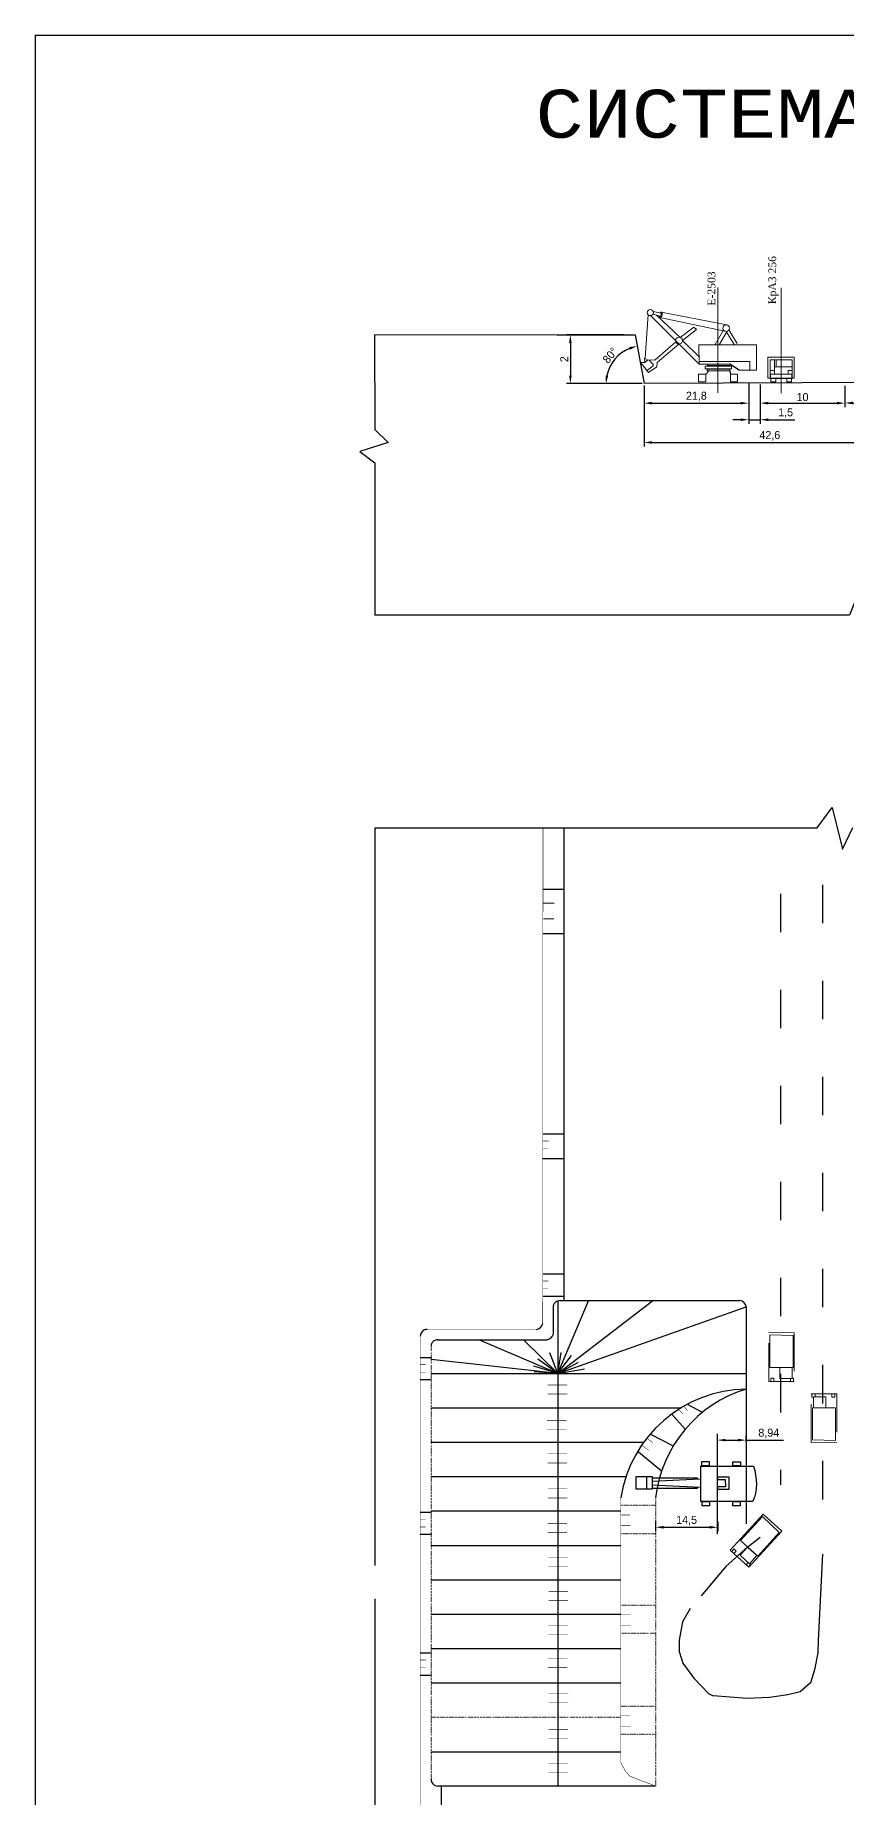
# Model space of a CAD drawing. Header units: millimetres. Extents: x 1846 to 3788, y 252 to 1083.
# Drawn here: x 1846 to 2099, y 533 to 1083 of the extents above; entities that cross this region are included whole.
import ezdxf

# ---------------------------------------------------------------- set-up
doc = ezdxf.new("R2010")
doc.units = ezdxf.units.MM
doc.linetypes.add('ACAD_ISO03W100', pattern=[30, 12, -18])
doc.linetypes.add('DOT', pattern=[0.25, 0, -0.25])
doc.styles.add('стиль2', font='isocteur.ttf')
doc.dimstyles.new('ISO-25', dxfattribs={"dimtxt": 2.5, "dimasz": 2.5, "dimexe": 1.25, "dimexo": 0.625, "dimtad": 1, "dimtxsty": 'Standard', "dimcen": 2.5, "dimadec": 0, "dimazin": 0, "dimtfac": 1, "dimtmove": 0, "dimatfit": 3, "dimfxl": 1, "dimarcsym": 0})

# ---------------------------------------------------------------- blocks, each defined once
blk = doc.blocks.new('*D88')
at = {"color": 0, "lineweight": -2}
blk.add_line((2035.15, 974.39), (2022.63, 974.35), dxfattribs=at)
blk.add_arc((2035.77, 974.4), 11.89, 112.3799, 168.1588, dxfattribs=at)
at = {"color": 0}
for points in [[(2031.13, 985.79), (2031.36, 984.99), (2033.64, 986.1)], [(2024.55, 976.8), (2023.72, 976.88), (2023.88, 974.35)]]:
    blk.add_solid(points, dxfattribs=at)
at = {"layer": 'Defpoints', "color": 0}
for p in [(2033.01, 989.58), (2028.62, 983.9), (2109.66, 974.69), (2035.77, 974.4), (2035.77, 974.4)]:
    blk.add_point(p, dxfattribs=at)
at = {"color": 0, "insert": (2025.18, 983.2), "char_height": 2.5, "attachment_point": 5, "rotation": 50.2693}
blk.add_mtext('80°', dxfattribs=at)
blk = doc.blocks.new('*D129')
at = {"color": 0, "lineweight": -2}
for p, q in [((2035.77, 973.77), (2035.77, 954.74)), ((2109.66, 974.06), (2109.66, 954.74)), ((2038.27, 955.99), (2107.16, 955.99))]:
    blk.add_line(p, q, dxfattribs=at)
at = {"color": 0}
for points in [[(2038.27, 956.4), (2038.27, 955.57), (2035.77, 955.99)], [(2107.16, 956.4), (2107.16, 955.57), (2109.66, 955.99)]]:
    blk.add_solid(points, dxfattribs=at)
at = {"layer": 'Defpoints', "color": 0}
for p in [(2109.66, 974.69), (2035.77, 974.4), (2109.66, 955.99)]:
    blk.add_point(p, dxfattribs=at)
at = {"color": 0, "insert": (2075.04, 958.07), "char_height": 2.5, "attachment_point": 5}
blk.add_mtext('42,6', dxfattribs=at)
blk = doc.blocks.new('*D130')
at = {"color": 0, "lineweight": -2}
for p, q in [((2035.77, 973.77), (2035.77, 967.02)), ((2068.44, 974.44), (2068.44, 967.02)), ((2038.27, 968.27), (2065.94, 968.27))]:
    blk.add_line(p, q, dxfattribs=at)
at = {"color": 0}
for points in [[(2038.27, 968.69), (2038.27, 967.85), (2035.77, 968.27)], [(2065.94, 968.69), (2065.94, 967.85), (2068.44, 968.27)]]:
    blk.add_solid(points, dxfattribs=at)
at = {"layer": 'Defpoints', "color": 0}
for p in [(2068.44, 975.06), (2035.77, 974.4), (2068.44, 968.27)]:
    blk.add_point(p, dxfattribs=at)
at = {"color": 0, "insert": (2052.1, 970.35), "char_height": 2.5, "attachment_point": 5}
blk.add_mtext('21,8', dxfattribs=at)
blk = doc.blocks.new('*D131')
at = {"color": 0, "lineweight": -2}
for p, q in [((2068.44, 974.06), (2068.44, 961.84)), ((2072.04, 974.06), (2072.04, 961.84)), ((2065.94, 963.09), (2063.44, 963.09)), ((2068.44, 963.09), (2072.04, 963.09)), ((2074.54, 963.09), (2082.88, 963.09))]:
    blk.add_line(p, q, dxfattribs=at)
at = {"color": 0}
for points in [[(2065.94, 963.51), (2065.94, 962.68), (2068.44, 963.09)], [(2074.54, 963.51), (2074.54, 962.68), (2072.04, 963.09)]]:
    blk.add_solid(points, dxfattribs=at)
at = {"layer": 'Defpoints', "color": 0}
for p in [(2068.44, 974.69), (2072.04, 974.69), (2072.04, 963.09)]:
    blk.add_point(p, dxfattribs=at)
at = {"color": 0, "insert": (2079.96, 965.18), "char_height": 2.5, "attachment_point": 5}
blk.add_mtext('1,5', dxfattribs=at)
blk = doc.blocks.new('*D132')
at = {"color": 0, "lineweight": -2}
for p, q in [((2072.04, 973.69), (2072.04, 967.03)), ((2098.48, 973.69), (2098.48, 967.03)), ((2074.54, 968.28), (2095.98, 968.28))]:
    blk.add_line(p, q, dxfattribs=at)
at = {"color": 0}
for points in [[(2074.54, 968.7), (2074.54, 967.86), (2072.04, 968.28)], [(2095.98, 968.7), (2095.98, 967.86), (2098.48, 968.28)]]:
    blk.add_solid(points, dxfattribs=at)
at = {"layer": 'Defpoints', "color": 0}
for p in [(2072.04, 974.31), (2098.48, 974.31), (2098.48, 968.28)]:
    blk.add_point(p, dxfattribs=at)
at = {"color": 0, "insert": (2085.26, 970.16), "char_height": 2.5, "attachment_point": 5}
blk.add_mtext('10', dxfattribs=at)
blk = doc.blocks.new('*D133')
at = {"color": 0, "lineweight": -2}
for p, q in [((2098.48, 973.31), (2098.48, 967.07)), ((2109.66, 974.06), (2109.66, 967.07)), ((2100.98, 968.32), (2107.16, 968.32))]:
    blk.add_line(p, q, dxfattribs=at)
at = {"color": 0}
for points in [[(2100.98, 968.74), (2100.98, 967.91), (2098.48, 968.32)], [(2107.16, 968.74), (2107.16, 967.91), (2109.66, 968.32)]]:
    blk.add_solid(points, dxfattribs=at)
at = {"layer": 'Defpoints', "color": 0}
for p in [(2109.66, 974.69), (2098.48, 973.94), (2109.66, 968.32)]:
    blk.add_point(p, dxfattribs=at)
at = {"color": 0, "insert": (2104.07, 970.41), "char_height": 2.5, "attachment_point": 5}
blk.add_mtext('4,5', dxfattribs=at)
blk = doc.blocks.new('*D134')
at = {"color": 0, "lineweight": -2}
for p, q in [((2029.54, 989.58), (2011.5, 989.58)), ((2012.75, 987.08), (2012.75, 976.9)), ((2035.15, 974.4), (2011.5, 974.4))]:
    blk.add_line(p, q, dxfattribs=at)
at = {"color": 0}
for points in [[(2012.33, 987.08), (2013.16, 987.08), (2012.75, 989.58)], [(2012.33, 976.9), (2013.16, 976.9), (2012.75, 974.4)]]:
    blk.add_solid(points, dxfattribs=at)
at = {"layer": 'Defpoints', "color": 0}
for p in [(2030.17, 989.58), (2012.75, 974.4), (2035.77, 974.4)]:
    blk.add_point(p, dxfattribs=at)
at = {"color": 0, "insert": (2010.87, 981.99), "char_height": 2.5, "attachment_point": 5, "rotation": 90}
blk.add_mtext('2', dxfattribs=at)
blk = doc.blocks.new('A$C09911825')
at = {"color": 7}
for p, q in [((6.34, 3.93), (11.56, 3.93)), ((6.34, 3.93), (6.34, 0.45)), ((1.01, 2.86), (1.01, 1.63)), ((1.56, 2.45), (6.35, 2.68)), ((1.56, 2.07), (6.35, 1.84)), ((1.57, 2.78), (6.02, 2.78)), ((1.58, 1.75), (6.05, 1.75)), ((6.02, 2.78), (6.02, 2.65)), ((6.05, 1.75), (6.05, 1.85)), ((8.8, 1.89), (8.02, 1.89)), ((8.02, 1.89), (8.02, 1.63)), ((8.03, 2.85), (9.15, 2.85)), ((8.03, 2.85), (8.03, 2.57)), ((8.8, 2.57), (8.03, 2.57)), ((8.8, 2.23), (8.8, 2.57)), ((8.8, 2.23), (8.8, 1.89)), ((9.15, 2.85), (9.15, 1.62)), ((6.34, 0.45), (11.49, 0.45)), ((9.15, 1.62), (8.02, 1.63))]:
    blk.add_line(p, q, dxfattribs=at)
for points in [[(6.47, 4.37), (7.2, 4.37), (7.2, 3.95), (6.47, 3.95)], [(9.54, 4.36), (10.27, 4.36), (10.27, 3.94), (9.54, 3.94)], [(0, 2.89), (1.57, 2.89), (1.57, 1.65), (0, 1.65)], [(6.5, 0.44), (7.23, 0.44), (7.23, 0.02), (6.5, 0.02)], [(9.52, 0.42), (10.25, 0.42), (10.25, 0), (9.52, 0)]]:
    blk.add_lwpolyline(points, close=True, dxfattribs=at)
blk.add_lwpolyline([(11.56, 3.93), (11.69, 3.48), (11.78, 3.03), (11.84, 2.58), (11.85, 2.13), (11.83, 1.69), (11.76, 1.26), (11.65, 0.85), (11.49, 0.45)], dxfattribs=at)
blk = doc.blocks.new('*D135')
at = {"color": 0, "lineweight": -2}
for p, q in [((2039.35, 618.83), (2039.35, 615.9)), ((2041.85, 617.15), (2056.25, 617.15)), ((2058.75, 618.83), (2058.75, 615.9))]:
    blk.add_line(p, q, dxfattribs=at)
at = {"color": 0}
for points in [[(2041.85, 617.56), (2041.85, 616.73), (2039.35, 617.15)], [(2056.25, 617.56), (2056.25, 616.73), (2058.75, 617.15)]]:
    blk.add_solid(points, dxfattribs=at)
at = {"layer": 'Defpoints', "color": 0}
for p in [(2039.35, 619.46), (2058.75, 619.46), (2058.75, 617.15)]:
    blk.add_point(p, dxfattribs=at)
at = {"color": 0, "insert": (2049.05, 619.23), "char_height": 2.5, "attachment_point": 5}
blk.add_mtext('14,5', dxfattribs=at)
blk = doc.blocks.new('*D136')
at = {"color": 0, "lineweight": -2}
for p, q in [((2058.69, 643.93), (2058.69, 645.62)), ((2061.19, 644.37), (2065.13, 644.37)), ((2067.63, 643.93), (2067.63, 645.62)), ((2067.63, 644.37), (2079.29, 644.37))]:
    blk.add_line(p, q, dxfattribs=at)
at = {"color": 0}
for points in [[(2061.19, 644.78), (2061.19, 643.95), (2058.69, 644.37)], [(2065.13, 644.78), (2065.13, 643.95), (2067.63, 644.37)]]:
    blk.add_solid(points, dxfattribs=at)
at = {"layer": 'Defpoints', "color": 0}
for p in [(2067.63, 644.37), (2058.69, 643.31), (2067.63, 643.31)]:
    blk.add_point(p, dxfattribs=at)
at = {"color": 0, "insert": (2074.71, 646.45), "char_height": 2.5, "attachment_point": 5}
blk.add_mtext('8,94', dxfattribs=at)

msp = doc.modelspace()

# ---------------------------------------------------------------- linework, layer by layer
at = {"color": 7, "lineweight": 9}
for p, q in [((2058.768, 971.455), (2058.768, 1004.42)), ((2078.586, 971.414), (2078.586, 1004.341)), ((2038.61, 996.915), (2041.052, 996.407)), ((2041.114, 996.7), (2061.599, 992.712)), ((2041.114, 996.7), (2061.599, 992.712)), ((2036.12, 982.278), (2037.022, 995.93)), ((2052.961, 980.467), (2037.8, 995.605)), ((2038.533, 996.052), (2040.918, 995.406)), ((2039.701, 995.732), (2047.061, 988.777)), ((2060.965, 990.709), (2040.657, 995.058)), ((2060.965, 990.709), (2040.657, 995.058)), ((2051.338, 992.04), (2047.083, 988.829)), ((2047.736, 987.802), (2052.119, 991.287)), ((2051.338, 992.04), (2052.119, 991.287)), ((2062.287, 991.138), (2064.841, 986.865)), ((2039.179, 981.661), (2045.72, 987.401)), ((2046.615, 986.73), (2039.9, 981.014)), ((2047.73, 987.857), (2053.039, 982.648)), ((2052.872, 986.539), (2052.961, 980.467)), ((2070.839, 986.539), (2052.872, 986.539)), ((2060.372, 990.723), (2058.01, 986.578)), ((2061.745, 990.723), (2059.191, 986.45)), ((2061.649, 990.373), (2063.851, 986.578)), ((2070.839, 978.605), (2070.839, 986.539)), ((2035.315, 980.249), (2034.593, 981.002)), ((2034.593, 981.002), (2036.005, 981.002)), ((2037.198, 977.897), (2035.315, 980.249)), ((2035.947, 982.089), (2036.024, 982.278)), ((2036.005, 981.002), (2035.947, 982.089)), ((2036.005, 981.002), (2036.978, 981.817)), ((2036.024, 982.278), (2036.068, 982.278)), ((2036.068, 982.278), (2036.252, 982.278)), ((2036.252, 982.278), (2036.628, 981.524)), ((2036.978, 981.817), (2039.179, 981.661)), ((2037.275, 981.796), (2038.611, 980.375)), ((2038.611, 980.375), (2038.611, 979.936)), ((2039.9, 981.014), (2039.741, 979.653)), ((2052.961, 981.309), (2068.842, 981.309)), ((2052.961, 980.467), (2062.809, 980.467)), ((2068.842, 981.309), (2068.842, 978.694)), ((2076.49, 981.785), (2076.49, 977.343)), ((2077.039, 981.8), (2077.039, 979.712)), ((2038.611, 979.936), (2036.821, 978.556)), ((2039.741, 979.653), (2037.198, 977.897)), ((2055.074, 977.317), (2056.029, 978.378)), ((2055.074, 977.317), (2056.029, 978.378)), ((2065.426, 978.605), (2070.839, 978.605)), ((2075.231, 978.483), (2076.564, 978.483)), ((2076.475, 979.668), (2082.036, 979.668)), ((2080.804, 977.441), (2080.804, 978.435)), ((2080.804, 978.435), (2082.036, 978.435))]:
    msp.add_line(p, q, dxfattribs=at)
for p, q in [((2065.426, 978.605), (2062.544, 980.476)), ((2062.513, 978.378), (2062.711, 977.357)), ((1951.686, 949.648), (1951.682, 902.097))]:
    msp.add_line(p, q)
at = {"color": 7, "linetype": 'ACAD_ISO03W100', "lineweight": 9}
for p, q in [((2074.738, 677.951), (2082.661, 677.88)), ((2074.738, 662.695), (2074.738, 677.951)), ((2075.087, 677.244), (2082.327, 677.032)), ((2075.087, 667.096), (2075.087, 677.244)), ((2082.661, 677.88), (2082.661, 662.695)), ((2082.327, 677.032), (2082.327, 667.096)), ((2082.327, 667.096), (2075.087, 667.096)), ((2078.113, 667.043), (2082.007, 667.043)), ((2078.113, 663.582), (2078.113, 667.043)), ((2082.007, 667.043), (2082.007, 663.582)), ((2082.652, 662.662), (2074.729, 662.662)), ((2076.3, 663.728), (2075.335, 663.728)), ((2075.335, 663.728), (2075.335, 662.723)), ((2075.335, 662.723), (2076.3, 662.723)), ((2076.3, 662.723), (2076.3, 663.728)), ((2082.007, 663.582), (2078.113, 663.582)), ((2081.499, 662.697), (2081.499, 663.581)), ((2082.466, 662.697), (2081.499, 662.697)), ((2082.011, 663.682), (2082.466, 663.682)), ((2082.466, 663.682), (2082.466, 662.697)), ((2087.988, 643.627), (2087.988, 658.812)), ((2087.988, 658.812), (2095.911, 658.812)), ((2088.183, 657.825), (2088.183, 658.81)), ((2088.183, 658.81), (2089.15, 658.81)), ((2088.639, 657.825), (2088.183, 657.825)), ((2088.642, 654.464), (2088.642, 657.925)), ((2088.642, 657.925), (2092.536, 657.925)), ((2089.15, 658.81), (2089.15, 657.926)), ((2092.536, 657.925), (2092.536, 654.464)), ((2095.315, 658.784), (2094.35, 658.784)), ((2094.35, 658.784), (2094.35, 657.779)), ((2094.35, 657.779), (2095.315, 657.779)), ((2095.315, 657.779), (2095.315, 658.784)), ((2095.911, 658.812), (2095.911, 643.556)), ((2088.322, 644.475), (2088.322, 654.411)), ((2088.322, 654.411), (2095.562, 654.411)), ((2092.536, 654.464), (2088.642, 654.464)), ((2095.562, 654.411), (2095.562, 644.263)), ((2095.562, 644.263), (2088.322, 644.475)), ((2095.911, 643.556), (2087.988, 643.627))]:
    msp.add_line(p, q, dxfattribs=at)
at = {"color": 7, "linetype": 'ByBlock', "lineweight": 9}
for p, q in [((2067.673, 605.448), (2068.268, 606.103)), ((2068.713, 605.833), (2069.05, 605.527)), ((2068.386, 604.797), (2067.671, 605.448)), ((2069.05, 605.527), (2068.386, 604.797))]:
    msp.add_line(p, q, dxfattribs=at)
at = {"color": 7}
for points in [[(1845.659, 1083.19), (1845.659, 1083.19), (1845.659, 252.19)], [(1845.659, 1083.19), (1845.659, 1083.19), (2414.659, 1083.19)], [(1951.61, 989.579), (1951.686, 960.016)], [(2008.646, 989.579), (1951.611, 989.531)], [(2008.646, 989.579), (2033.009, 989.576)], [(2033.009, 989.576), (2035.771, 974.397)], [(2109.662, 974.689), (2035.771, 974.397), (2035.771, 974.397)], [(1951.686, 960.016), (1955.861, 955.993), (1947.039, 953.207), (1951.686, 949.648)], [(2106.544, 902.108), (2103.608, 896.813), (2101.646, 906.499), (2099.929, 902.085), (1951.682, 902.097)], [(2089.861, 835.656), (2094.488, 842.001), (2097.695, 828.947), (2100.939, 835.679)], [(1951.682, 835.654), (2089.861, 835.656)], [(1951.682, 835.654), (1951.682, 605.185)], [(2010.72, 835.654), (2010.72, 687.948)], [(2004.29, 816.493), (2010.812, 816.493)], [(2004.29, 802.657), (2010.812, 802.657)], [(2004.194, 740.006), (2010.764, 740.006)], [(2004.089, 732.308), (2010.619, 732.308)], [(2004.119, 696.265), (2010.689, 696.265)], [(2004.119, 689.347), (2010.689, 689.347)], [(2008.844, 665.191), (2038.432, 687.895)], [(2008.844, 665.191), (2018.42, 687.895)], [(2008.844, 687.857), (2008.844, 536.26)], [(2008.844, 665.191), (2067.649, 685.95)], [(2009.37, 687.947), (2065.723, 687.945)], [(2067.649, 685.95), (2067.628, 660.33)], [(1971.15, 675.726), (2005.36, 675.726)], [(2008.844, 665.191), (1984.151, 675.727)], [(2008.844, 665.191), (1998.097, 675.727)], [(2008.844, 665.191), (2009.926, 671.71)], [(1965.862, 670.225), (1969.236, 670.225)], [(2008.844, 665.191), (1969.237, 669.53)], [(2008.844, 665.191), (2001.337, 667.416)], [(2008.844, 665.191), (2002.578, 669.611)], [(2008.844, 665.191), (2006.3, 671.614)], [(2008.844, 665.191), (2013.076, 670.756)], [(2008.844, 665.191), (2015.271, 668.752)], [(2008.844, 665.191), (2017.18, 666.653)], [(1965.862, 663.307), (1969.236, 663.307)], [(1969.3, 665.191), (2067.645, 665.191)], [(2008.844, 665.191), (2001.437, 665.651)], [(2008.844, 665.191), (2008.844, 665.191)], [(2008.844, 665.191), (2008.844, 665.191)], [(2049.398, 655.537), (2053.892, 653.07)], [(2067.688, 660.265), (2067.688, 618.224)], [(1969.3, 654.451), (2047.308, 654.451)], [(2044.375, 652.629), (2048.605, 647.784)], [(2037.766, 646.273), (2044.904, 642.574)], [(2058.712, 615.077), (2058.712, 646.314)], [(1969.293, 643.711), (2035.539, 643.711)], [(2034.065, 640.724), (2041.203, 634.821)], [(1969.293, 632.971), (2030.241, 632.971)], [(1969.239, 622.231), (2028.468, 622.231)], [(1965.856, 621.892), (1969.242, 621.892)], [(1965.856, 614.974), (1969.242, 614.974)], [(1969.289, 611.491), (2028.417, 611.491)], [(2091.529, 608.762), (2090.163, 581.787), (2090.002, 577.908), (2089.032, 572.574), (2087.738, 568.533), (2084.505, 565.786), (2080.625, 564.816), (2074.966, 564.008), (2067.98, 563.624), (2057.344, 564.493)], [(1969.266, 600.751), (2028.493, 600.751)], [(1951.682, 594.796), (1951.682, 346.16)], [(1969.266, 590.011), (2028.493, 590.011)], [(2050.188, 591.788), (2047.732, 587.564), (2046.75, 581.868), (2046.75, 578.332), (2047.83, 574.698), (2051.269, 569.983), (2055.848, 565.212), (2055.848, 565.212), (2057.344, 564.493), (2057.344, 564.493), (2057.344, 564.493), (2057.344, 564.493), (2057.344, 564.493)], [(1969.236, 579.271), (2028.493, 579.271)], [(1965.892, 577.874), (1969.241, 577.874)], [(1965.892, 570.956), (1969.231, 570.956)], [(1969.242, 568.531), (2028.493, 568.531)], [(1969.307, 547.051), (2028.513, 547.051)], [(2039.364, 536.239), (1971.345, 536.294)], [(1972.44, 536.293), (1972.44, 346.45)]]:
    msp.add_lwpolyline(points, dxfattribs=at)
at = {"color": 7, "lineweight": 9}
for points in [[(2040.799, 996.448), (2040.893, 996.57), (2040.978, 996.649), (2041.055, 996.691), (2041.123, 996.703), (2041.183, 996.69), (2041.235, 996.658), (2041.279, 996.615), (2041.316, 996.566), (2041.346, 996.515), (2041.369, 996.465), (2041.387, 996.414), (2041.399, 996.362), (2041.407, 996.308), (2041.412, 996.252), (2041.413, 996.194), (2041.412, 996.133), (2041.409, 996.068), (2041.404, 996.001), (2041.397, 995.931), (2041.387, 995.86), (2041.374, 995.788), (2041.357, 995.715), (2041.338, 995.641), (2041.314, 995.569), (2041.286, 995.497), (2041.255, 995.428), (2041.22, 995.361), (2041.183, 995.299), (2041.143, 995.241), (2041.101, 995.19), (2041.058, 995.145), (2041.013, 995.108), (2040.969, 995.08), (2040.924, 995.06), (2040.879, 995.047), (2040.836, 995.04), (2040.794, 995.038), (2040.754, 995.04), (2040.717, 995.045), (2040.682, 995.052), (2040.651, 995.061), (2040.623, 995.074), (2040.599, 995.096), (2040.58, 995.13), (2040.565, 995.179), (2040.554, 995.246), (2040.549, 995.336), (2040.548, 995.452)], [(2041.06, 996.403), (2041.103, 996.229), (2041.132, 996.093), (2041.145, 995.983), (2041.141, 995.887), (2041.118, 995.793), (2041.074, 995.689), (2041.007, 995.564), (2040.916, 995.407)]]:
    msp.add_lwpolyline(points, dxfattribs=at)
for points in [[(2055.536, 980.476), (2062.544, 980.476), (2062.544, 980.013), (2055.536, 980.013)], [(2074.369, 982.666), (2082.637, 982.666), (2082.637, 976.044), (2074.369, 976.044)], [(2075.102, 981.802), (2082.059, 981.802), (2082.059, 976.003), (2075.102, 976.003)], [(2052.797, 977.317), (2055.074, 977.317), (2055.074, 974.937), (2052.797, 974.937)], [(2054.857, 979.828), (2063.068, 979.828), (2063.068, 978.964), (2054.857, 978.964)], [(2055.505, 978.841), (2062.513, 978.841), (2062.513, 978.378), (2055.505, 978.378)], [(2055.505, 978.841), (2062.513, 978.841), (2062.513, 978.378), (2055.505, 978.378)], [(2062.711, 977.357), (2064.988, 977.357), (2064.988, 974.977), (2062.711, 974.977)], [(2075.231, 977.367), (2081.954, 977.367), (2081.93, 976.003), (2075.231, 976.003)], [(2075.374, 976.007), (2076.899, 976.007), (2076.899, 974.93), (2075.374, 974.93)], [(2080.31, 976.007), (2081.836, 976.007), (2081.836, 974.93), (2080.31, 974.93)]]:
    msp.add_lwpolyline(points, close=True, dxfattribs=at)
at = {"color": 7}
for points, const_width in [([(2004.123, 680.811), (2004.197, 835.654)], 0.15), ([(2004.29, 812.114), (2007.793, 812.114)], 0.3), ([(2004.29, 807.21), (2007.618, 807.21)], 0.3), ([(2004.194, 737.817), (2005.946, 737.817)], 0.15), ([(2004.194, 735.365), (2005.859, 735.365)], 0.15), ([(2004.119, 694.076), (2005.871, 694.076)], 0.15), ([(2004.119, 691.624), (2005.784, 691.624)], 0.15), ([(1965.86, 676.834), (1965.878, 677.046), (1965.923, 677.328), (1966.051, 677.675), (1966.231, 678.009), (1966.366, 678.189), (1966.585, 678.401), (1966.816, 678.581), (1967.105, 678.742), (1967.388, 678.851), (1967.742, 678.922), (1968.082, 678.941), (1968.339, 678.941)], 0.15), ([(2002.147, 678.943), (1968.082, 678.94)], 0.15), ([(2002.123, 678.942), (2002.295, 678.964), (2002.56, 679.014), (2002.76, 679.078), (2003.018, 679.207), (2003.233, 679.336), (2003.523, 679.587), (2003.674, 679.743), (2003.824, 679.979), (2003.96, 680.231), (2004.071, 680.547), (2004.121, 680.829), (2004.121, 680.829)], 0.15), ([(1965.86, 676.834), (1965.855, 346.45)], 0.15), ([(1965.862, 668.036), (1967.614, 668.036)], 0.15), ([(1965.862, 665.584), (1967.527, 665.584)], 0.15), ([(2005.668, 661.596), (2011.763, 661.596)], 0.15), ([(2005.675, 658.76), (2011.77, 658.76)], 0.15), ([(2028.487, 626.389), (2029.21, 629.791), (2029.915, 632.364), (2031.184, 635.852), (2032.664, 638.883), (2034.039, 641.35), (2035.801, 643.922), (2038.163, 646.777), (2040.701, 649.42), (2042.604, 651.102), (2045.424, 653.216), (2048.174, 654.943), (2051.135, 656.529), (2052.674, 657.18), (2054.127, 657.75), (2055.241, 658.144), (2056.681, 658.619), (2057.93, 658.999), (2059.655, 659.393), (2061.258, 659.705), (2062.684, 659.95), (2064.855, 660.194), (2066.403, 660.276), (2067.628, 660.33)], 0.15), ([(2005.452, 650.533), (2011.547, 650.533)], 0.15), ([(2046.578, 653.849), (2047.988, 652.528)], 0.15), ([(2048.164, 654.995), (2049.31, 653.585)], 0.15), ([(2005.459, 647.696), (2011.555, 647.696)], 0.15), ([(2036.709, 644.952), (2038.559, 643.454)], 0.15), ([(2005.614, 640.063), (2011.709, 640.063)], 0.15), ([(2035.123, 642.662), (2037.238, 641.164)], 0.15), ([(2005.621, 637.227), (2011.717, 637.227)], 0.15), ([(2005.722, 629.132), (2011.817, 629.132)], 0.15), ([(2005.729, 626.296), (2011.824, 626.296)], 0.15), ([(2028.487, 626.389), (2028.487, 543.659)], 0.15), ([(1965.856, 619.703), (1967.608, 619.703)], 0.15), ([(1965.856, 617.251), (1967.52, 617.251)], 0.15), ([(2005.614, 618.285), (2011.709, 618.285)], 0.15), ([(2005.621, 615.448), (2011.717, 615.448)], 0.15), ([(2005.83, 607.731), (2011.925, 607.731)], 0.15), ([(2005.837, 604.895), (2011.932, 604.895)], 0.15), ([(2005.938, 597.154), (2012.033, 597.154)], 0.15), ([(2005.945, 594.317), (2012.04, 594.317)], 0.15), ([(2005.83, 586.36), (2011.925, 586.36)], 0.15), ([(2005.837, 583.524), (2011.932, 583.524)], 0.15), ([(1965.892, 575.685), (1967.644, 575.685)], 0.15), ([(1965.892, 573.233), (1967.557, 573.233)], 0.15), ([(2005.722, 576.125), (2011.817, 576.125)], 0.15), ([(2005.729, 573.288), (2011.824, 573.288)], 0.15), ([(2005.992, 565.223), (2012.087, 565.223)], 0.15), ([(2005.999, 562.387), (2012.094, 562.387)], 0.15), ([(2005.938, 554.022), (2012.033, 554.022)], 0.15), ([(2005.945, 551.185), (2012.04, 551.185)], 0.15), ([(2005.822, 543.261), (2011.917, 543.261)], 0.15), ([(2005.83, 540.425), (2011.925, 540.425)], 0.15), ([(2028.487, 543.659), (2029.872, 541.088), (2031.209, 539.483), (2034.553, 538.146), (2037.763, 536.943), (2039.364, 536.239)], 0.15)]:
    msp.add_lwpolyline(points, dxfattribs=dict(at, const_width=const_width))
at = {"color": 7, "linetype": 'ACAD_ISO03W100'}
for points in [[(2078.336, 815.038), (2078.336, 630.389)], [(2091.529, 817.847), (2091.529, 608.762)], [(2007.335, 685.897), (2007.335, 677.401)], [(2071.988, 613.946), (2071.988, 613.946), (2067.274, 610.176), (2061.287, 604.935), (2050.188, 591.788)]]:
    msp.add_lwpolyline(points, dxfattribs=at)
at = {"color": 7, "linetype": 'DOT'}
for points in [[(1969.244, 673.743), (1969.239, 538.516)], [(2028.487, 624.036), (2039.364, 624.04)], [(2039.364, 626.393), (2039.364, 536.239)], [(2028.496, 615.244), (2039.41, 615.244)], [(2028.552, 592.847), (2039.429, 592.851)], [(2028.561, 584.055), (2039.475, 584.055)], [(1969.279, 557.791), (2028.476, 557.791)], [(2028.581, 561.311), (2039.458, 561.315)], [(2028.59, 552.52), (2039.504, 552.52)]]:
    msp.add_lwpolyline(points, dxfattribs=at)
at = {"color": 7, "linetype": 'DOT', "const_width": 0.15}
for points in [[(2028.512, 620.998), (2031.389, 620.998)], [(2028.512, 617.73), (2031.52, 617.73)], [(2028.577, 589.809), (2031.454, 589.809)], [(2028.577, 586.541), (2031.585, 586.541)], [(2028.606, 558.274), (2031.483, 558.274)], [(2028.606, 555.005), (2031.614, 555.005)]]:
    msp.add_lwpolyline(points, dxfattribs=at)
at = {"color": 7, "linetype": 'ByBlock', "lineweight": 9}
for points in [[(2072.934, 621.282), (2078.748, 615.9), (2068.531, 604.665), (2062.67, 609.995)], [(2072.716, 620.524), (2077.929, 615.497), (2071.245, 608.146), (2065.889, 613.016)], [(2063.13, 609.615), (2063.844, 608.966), (2064.52, 609.709), (2063.806, 610.358)], [(2068.091, 610.942), (2070.972, 608.322), (2068.644, 605.761), (2065.763, 608.381)]]:
    msp.add_lwpolyline(points, close=True, dxfattribs=at)
at = {"color": 7, "lineweight": 9}
for centre, radius in [((2037.721, 996.559), 0.958), ((2061.391, 991.716), 1.012), ((2046.664, 987.808), 1.058)]:
    msp.add_circle(centre, radius, dxfattribs=at)
at = {"color": 7}
for centre, radius, start, end in [((2009.462, 685.82), 2.128, 87.46452, 179.21986), ((2065.477, 685.781), 2.178, 4.45387, 83.53409), ((2001.968, 681.111), 2.175, 273.71985, 352.07831), ((2005.208, 677.908), 2.187, 273.98468, 346.68376), ((1971.381, 673.596), 2.143, 87.86804, 179.05822), ((2068.323, 619.989), 40.347, 90.9877, 170.87248), ((2079.528, 621.681), 40.439, 107.11445, 173.30919), ((1971.381, 538.436), 2.143, 177.86804, 269.05822)]:
    msp.add_arc(centre, radius, start, end, dxfattribs=at)
at = {"color": 7, "lineweight": 25}
msp.add_arc((1968.002, 676.798), 2.143, 87.86804, 179.05822, dxfattribs=at)

# ---------------------------------------------------------------- block references
at = {"color": 7, "linetype": 'ByBlock', "lineweight": 9, "xscale": 3.168000000000404, "yscale": 3.16800000000012, "zscale": 3.168000000000045}
msp.add_blockref('A$C09911825', (2033.292, 623.823), dxfattribs=at)

# ---------------------------------------------------------------- texts
at = {"lineweight": 30, "insert": (2001.853, 1066.177), "char_height": 15, "width": 662.7038, "attachment_point": 1, "style": 'стиль2'}
msp.add_mtext('{\\fISOCTEUR|b0|i0|c204|p49;СИСТЕМА РОЗРОБКИ}', dxfattribs=at)
at = {"color": 7, "lineweight": 9, "char_height": 2.4024, "attachment_point": 1, "rotation": 90}
for s, insert, width in [('{\\fTimes New Roman|b0|i0|c204|p18;\\C256;КрАЗ 256}', (2074.609, 999.194), 17.73487), ('{\\fTimes New Roman|b0|i0|c204|p18;Е-2503}', (2055.606, 998.75), 30.30386)]:
    msp.add_mtext(s, dxfattribs=dict(at, insert=insert, width=width))

# ---------------------------------------------------------------- dimensions: what is measured, and where the dimension line sits
at = {"color": 7}
dim = msp.add_linear_dim(base=(2012.745, 974.397), p1=(2030.166, 989.577), p2=(2035.771, 974.397), angle=90, text='2', dimstyle='ISO-25', dxfattribs=at)
dim.commit()
dim.dimension.update_dxf_attribs({"geometry": '*D134', "text_midpoint": (2010.87, 981.987)})
dim = msp.add_angular_dim_2l(base=(2028.623, 983.9), line1=((2033.009, 989.576), (2035.771, 974.397)), line2=((2109.662, 974.689), (2035.771, 974.397)), dimstyle='ISO-25', dxfattribs=at)
dim.commit()
dim.dimension.update_dxf_attribs({"geometry": '*D88', "text_midpoint": (2025.184, 983.197)})
for base, p2, text, picture, middle in [((2068.438, 968.271), (2068.438, 975.064), '21,8', '*D130', (2052.105, 968.271)), ((2109.662, 955.986), (2109.662, 974.689), '42,6', '*D129', (2075.043, 955.986))]:
    dim = msp.add_linear_dim(base=base, p1=(2035.771, 974.397), p2=p2, text=text, dimstyle='ISO-25', dxfattribs=at)
    dim.commit()
    dim.dimension.update_dxf_attribs({"geometry": picture, "text_midpoint": middle, "dimtype": 160})
for base, p1, p2, text, picture, middle in [((2072.043, 963.094), (2068.438, 974.689), (2072.043, 974.689), '1,5', '*D131', (2079.96, 965.177)), ((2109.662, 968.322), (2098.485, 973.939), (2109.662, 974.689), '4,5', '*D133', (2104.074, 970.405)), ((2098.485, 968.281), (2072.043, 974.314), (2098.485, 974.314), '10', '*D132', (2085.264, 970.156)), ((2058.754, 617.146), (2039.345, 619.456), (2058.754, 619.456), '14,5', '*D135', (2049.05, 619.229))]:
    dim = msp.add_linear_dim(base=base, p1=p1, p2=p2, text=text, dimstyle='ISO-25', dxfattribs=at)
    dim.commit()
    dim.dimension.update_dxf_attribs({"geometry": picture, "text_midpoint": middle})
dim = msp.add_linear_dim(base=(2067.626, 644.368), p1=(2058.687, 643.307), p2=(2067.626, 643.307), dimstyle='ISO-25', dxfattribs=at)
dim.commit()
dim.dimension.update_dxf_attribs({"geometry": '*D136', "text_midpoint": (2074.709, 646.451)})

doc.saveas('drawing.dxf')
